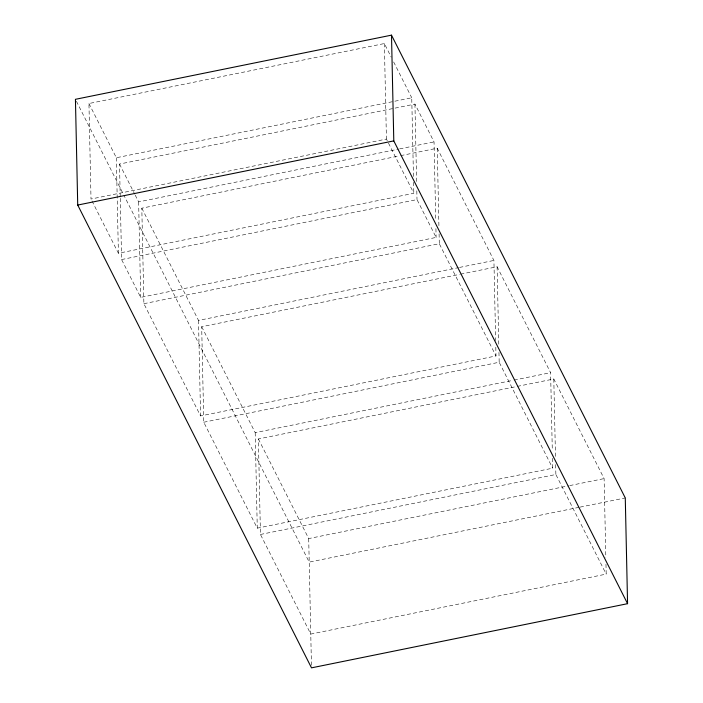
<?xml version="1.0" encoding="UTF-8"?>
<svg xmlns="http://www.w3.org/2000/svg" width="703" height="703" viewBox="0 0 703 703"><rect width="100%" height="100%" fill="white"/><g stroke="black" fill="none" stroke-linecap="round" stroke-linejoin="round"><path stroke-width="0.53" stroke-dasharray="3.52 2.64" d="M91.996 200.97L118.403 253.256L413.821 193.281L386.43 139.062L91.012 199.028L88.947 103.526L384.356 43.551L391.202 57.11M88.947 103.526L116.338 157.744L411.747 97.779L413.461 176.813M120.231 196.989L119.519 164.054L414.937 104.079L434.041 141.909L435.755 220.953M135.196 195.091L138.632 201.884L398.592 149.106M399.664 148.887L434.041 141.909M495.8 347.177L495.993 355.955L200.575 415.93L143.887 303.696L141.813 208.185L399.629 155.846M400.701 155.635L437.231 148.219L493.919 260.444L495.659 340.586M121.593 259.556L417.002 199.59L436.115 237.421L140.705 297.387L121.593 259.556L120.257 198.088M143.887 303.696L439.296 243.721L495.993 355.955M141.813 208.185L198.51 320.419L458.47 267.641M459.542 267.43L493.919 260.444M552.47 458.303L552.681 468.189L257.272 528.155L203.765 422.231L201.691 326.728L459.507 274.39M460.579 274.17L497.1 266.753L550.607 372.678L552.303 450.623M203.765 422.231L499.174 362.256L552.681 468.189M201.691 326.728L255.198 432.653L513.014 380.314M514.086 380.095L550.607 372.678M605.977 564.228L606.188 574.114L310.779 634.08L260.453 534.465L258.379 438.953L516.195 386.615M517.276 386.395L553.797 378.987L604.114 478.602L605.837 557.646M260.453 534.465L555.871 474.49L606.188 574.114M258.379 438.953L308.705 538.577L568.665 485.799M569.746 485.58L604.114 478.602M579.044 507.329L309.206 562.11L123.869 195.197M580.124 507.109L625.275 497.944M393.654 61.952L411.747 97.779M119.519 164.054L134.712 194.125M76.416 101.276L123.368 194.221M553.797 378.987L555.511 458.022M555.651 464.613L555.871 474.49M497.1 266.753L498.822 345.797M498.963 352.379L499.174 362.256M437.231 148.219L438.944 227.254M439.085 233.844L439.296 243.721M435.922 228.633L436.115 237.421M414.937 104.079L416.651 183.123M416.817 190.803L417.002 199.59M413.584 182.305L413.821 193.281M384.356 43.551L386.43 139.062M308.705 538.577L311.473 666.76M255.198 432.653L257.272 528.155M198.51 320.419L200.575 415.93M138.632 201.884L140.705 297.387M116.338 157.744L118.403 253.256"/><path stroke-width="1.05" d="M391.501 35.15L75.432 99.316L77.725 205.056L311.499 667.85L627.568 603.684L625.275 497.944L391.501 35.15L393.794 140.89L627.568 603.684M77.725 205.056L393.794 140.89"/></g></svg>
